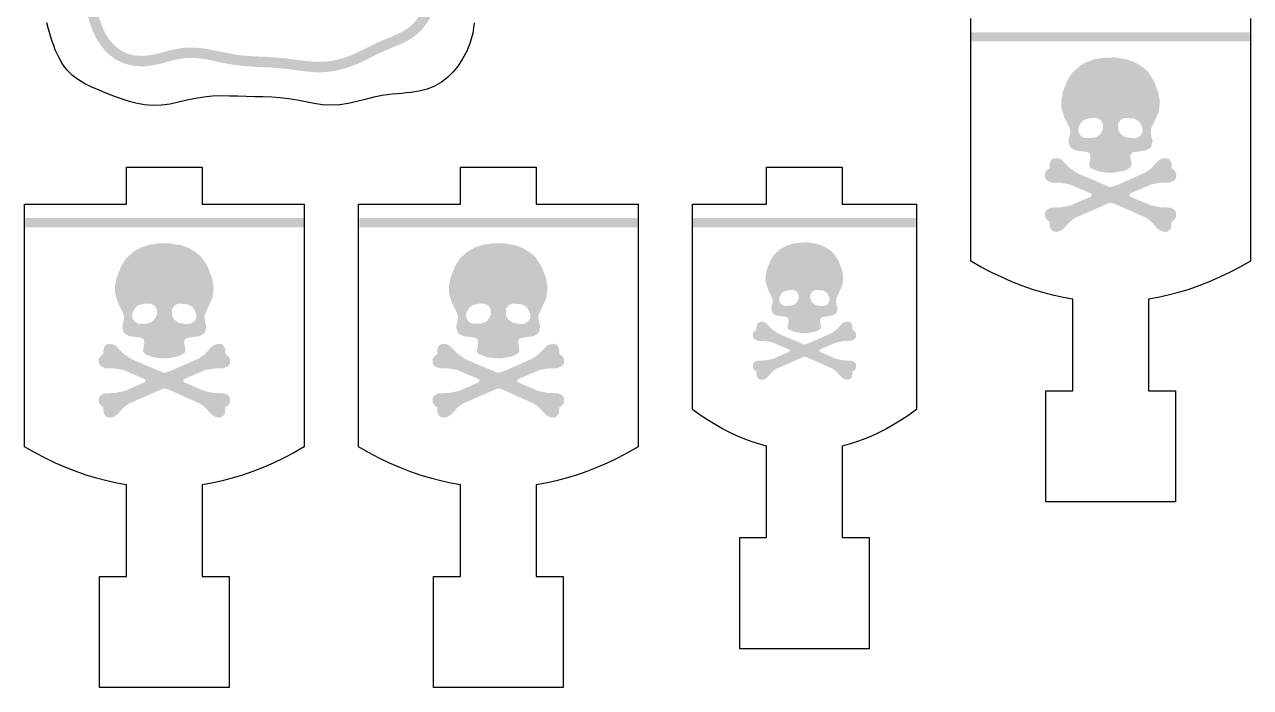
# Model space of a CAD drawing. Header units: millimetres. Extents: x 6 to 126, y 130 to 351.
# Drawn here: x 55 to 121, y 139 to 174.7 of the extents above; entities that cross this region are included whole.
import ezdxf

# ---------------------------------------------------------------- set-up
doc = ezdxf.new("R2010")
doc.units = ezdxf.units.MM
doc.layers.add('CUT', color=1, linetype='Continuous')
doc.layers.add('RASTER', color=7, linetype='Continuous')

msp = doc.modelspace()

# ---------------------------------------------------------------- hatches: boundary and pattern name
at = {"layer": 'RASTER'}
for points in [[(85.364, 196.637), (84.808, 196.477), (84.262, 196.34), (83.725, 196.248), (83.187, 196.207), (82.639, 196.202), (82.08, 196.209), (81.514, 196.208), (81.223, 196.191), (80.935, 196.17), (80.408, 196.089), (79.927, 195.988), (79.483, 195.883), (79.058, 195.775), (78.637, 195.656), (78.209, 195.508), (77.777, 195.308), (77.356, 195.037), (76.971, 194.683), (76.653, 194.243), (76.43, 193.728), (76.324, 193.16), (76.335, 192.566), (76.441, 191.976), (76.523, 191.669), (76.598, 191.387), (76.728, 190.863), (76.804, 190.351), (76.829, 189.836), (76.816, 189.312), (76.788, 188.775), (76.766, 188.23), (76.76, 187.685), (76.765, 187.145), (76.762, 186.616), (76.729, 186.097), (76.653, 185.581), (76.532, 185.06), (76.382, 184.525), (76.236, 183.973), (76.133, 183.405), (76.108, 182.825), (76.174, 182.246), (76.313, 181.68), (76.49, 181.132), (76.661, 180.602), (76.792, 180.086), (76.864, 179.578), (76.879, 179.067), (76.849, 178.545), (76.8, 178.01), (76.754, 177.469), (76.727, 177.181), (76.706, 176.899), (76.64, 176.378), (76.54, 175.905), (76.394, 175.484), (76.198, 175.117), (75.957, 174.808), (75.678, 174.554), (75.373, 174.351), (75.048, 174.186), (74.707, 174.042), (74.348, 173.896), (73.968, 173.731), (73.562, 173.535), (73.121, 173.313), (72.629, 173.084), (72.367, 172.985), (72.104, 172.893), (71.589, 172.767), (71.085, 172.705), (70.577, 172.707), (70.057, 172.757), (69.522, 172.829), (68.978, 172.899), (68.429, 172.947), (67.884, 172.976), (67.348, 172.998), (66.821, 173.034), (66.298, 173.1), (65.772, 173.196), (65.234, 173.311), (64.681, 173.416), (64.113, 173.476), (63.535, 173.46), (62.974, 173.363), (62.678, 173.292), (62.401, 173.211), (61.874, 173.085), (61.379, 173.021), (60.919, 173.039), (60.5, 173.145), (60.126, 173.332), (59.803, 173.587), (59.532, 173.897), (59.313, 174.246), (59.137, 174.626), (58.995, 175.029), (58.879, 175.455), (58.785, 175.904), (58.72, 176.378), (58.698, 176.887), (58.713, 177.146), (58.735, 177.412), (58.818, 177.962), (58.916, 178.523), (58.998, 179.101), (59.026, 179.693), (58.974, 180.292), (58.84, 180.883), (58.653, 181.459), (58.46, 182.014), (58.305, 182.551), (58.22, 183.074), (58.216, 183.594), (58.283, 184.125), (58.395, 184.674), (58.517, 185.238), (58.617, 185.813), (58.679, 186.39), (58.711, 186.96), (58.733, 187.519), (58.767, 188.071), (58.824, 188.622), (58.897, 189.181), (58.962, 189.753), (58.987, 190.34), (58.941, 190.935), (58.818, 191.527), (58.64, 192.104), (58.448, 192.662), (58.29, 193.201), (58.2, 193.724), (58.193, 194.242), (58.263, 194.769), (58.389, 195.313), (58.532, 195.875), (58.655, 196.451), (58.736, 197.032), (58.774, 197.608), (58.787, 198.175), (58.8, 198.731), (58.829, 199.283), (58.875, 199.839), (58.922, 200.407), (58.94, 200.988), (58.901, 201.579), (58.791, 202.168), (58.625, 202.747), (58.44, 203.308), (58.282, 203.849), (58.189, 204.373), (58.178, 204.89), (58.25, 205.413), (58.385, 205.954), (58.545, 206.514), (58.69, 207.09), (58.789, 207.673), (58.834, 208.256), (58.84, 208.829), (58.832, 209.391), (58.833, 209.941), (58.849, 210.207), (58.868, 210.463), (58.943, 210.96), (59.04, 211.418), (59.143, 211.851), (59.247, 212.264), (59.36, 212.663), (59.493, 213.049), (59.664, 213.421), (59.887, 213.769), (60.171, 214.077), (60.515, 214.328), (60.916, 214.501), (61.366, 214.585), (61.858, 214.575), (62.39, 214.478), (62.668, 214.403), (62.957, 214.326), (63.532, 214.185), (64.12, 214.101), (64.705, 214.078), (65.278, 214.096), (65.839, 214.125), (66.392, 214.144), (66.947, 214.146), (67.51, 214.141), (68.085, 214.154), (68.668, 214.208), (69.25, 214.316), (69.823, 214.465), (70.379, 214.621), (70.917, 214.744), (71.438, 214.8), (71.955, 214.772), (72.482, 214.662), (73.027, 214.494), (73.592, 214.309), (74.173, 214.15), (74.764, 214.053), (75.354, 214.027), (75.934, 214.056), (76.499, 214.108), (77.054, 214.155), (77.606, 214.184), (78.163, 214.197), (78.731, 214.214), (79.308, 214.259), (79.888, 214.347), (80.462, 214.474), (81.021, 214.614), (81.562, 214.729), (82.087, 214.785), (82.604, 214.76), (83.13, 214.654), (83.672, 214.485), (84.235, 214.292), (84.815, 214.121), (85.408, 214.012), (86.003, 213.982), (86.588, 214.019), (87.158, 214.091), (87.715, 214.166), (88.265, 214.222), (88.817, 214.254), (89.378, 214.277), (89.949, 214.313), (90.526, 214.381), (91.099, 214.484), (91.661, 214.604), (92.206, 214.708), (92.734, 214.761), (93.254, 214.74), (93.779, 214.64), (94.32, 214.473), (94.879, 214.277), (95.445, 214.1), (95.735, 214.021), (96.015, 213.962), (96.527, 213.877), (97, 213.822), (97.435, 213.77), (97.834, 213.696), (98.198, 213.582), (98.527, 213.421), (98.822, 213.21), (99.084, 212.951), (99.316, 212.644), (99.523, 212.293), (99.714, 211.899), (99.893, 211.465), (100.061, 210.989), (100.204, 210.472), (100.252, 210.199), (100.291, 209.934), (100.308, 209.42), (100.258, 208.919), (100.139, 208.41), (99.968, 207.885), (99.779, 207.343), (99.614, 206.783), (99.512, 206.21), (99.494, 205.632), (99.553, 205.063), (99.659, 204.509), (99.777, 203.971), (99.878, 203.444), (99.946, 202.922), (99.984, 202.396), (100.006, 201.861), (100.032, 201.317), (100.076, 200.772), (100.099, 200.484), (100.125, 200.2), (100.137, 199.67), (100.091, 199.181), (99.975, 198.74), (99.786, 198.353), (99.533, 198.026), (99.228, 197.764), (98.887, 197.565), (98.524, 197.419), (98.148, 197.31), (97.759, 197.215), (97.354, 197.111), (96.929, 196.981), (96.478, 196.823), (96.664, 196.294), (97.105, 196.449), (97.506, 196.572), (97.895, 196.671), (98.293, 196.768), (98.708, 196.889), (99.135, 197.062), (99.554, 197.309), (99.94, 197.641), (100.263, 198.058), (100.501, 198.545), (100.643, 199.084), (100.697, 199.65), (100.685, 200.226), (100.657, 200.531), (100.635, 200.817), (100.591, 201.353), (100.566, 201.885), (100.544, 202.427), (100.504, 202.978), (100.431, 203.533), (100.326, 204.083), (100.208, 204.622), (100.107, 205.145), (100.054, 205.652), (100.069, 206.151), (100.159, 206.654), (100.312, 207.171), (100.499, 207.706), (100.679, 208.259), (100.811, 208.827), (100.868, 209.402), (100.85, 209.974), (100.805, 210.288), (100.748, 210.604), (100.595, 211.157), (100.417, 211.664), (100.225, 212.128), (100.017, 212.557), (99.782, 212.956), (99.506, 213.319), (99.184, 213.639), (98.814, 213.902), (98.405, 214.103), (97.969, 214.239), (97.52, 214.324), (97.066, 214.378), (96.606, 214.432), (96.115, 214.514), (95.866, 214.565), (95.606, 214.637), (95.056, 214.809), (94.495, 215.006), (93.914, 215.183), (93.319, 215.297), (92.718, 215.321), (92.126, 215.262), (91.55, 215.153), (90.991, 215.034), (90.443, 214.935), (89.899, 214.871), (89.349, 214.837), (88.789, 214.814), (88.221, 214.78), (87.65, 214.723), (87.086, 214.647), (86.535, 214.577), (85.999, 214.542), (85.473, 214.568), (84.946, 214.666), (84.405, 214.826), (83.847, 215.018), (83.269, 215.197), (82.673, 215.316), (82.07, 215.345), (81.474, 215.283), (80.895, 215.16), (80.333, 215.019), (79.785, 214.898), (79.245, 214.816), (78.701, 214.774), (78.148, 214.757), (77.585, 214.744), (77.016, 214.714), (76.45, 214.666), (75.894, 214.615), (75.353, 214.588), (74.822, 214.611), (74.293, 214.698), (73.753, 214.845), (73.197, 215.028), (72.621, 215.205), (72.027, 215.327), (71.424, 215.36), (70.824, 215.297), (70.241, 215.164), (69.677, 215.006), (69.128, 214.863), (68.59, 214.763), (68.052, 214.713), (67.506, 214.701), (66.948, 214.706), (66.382, 214.704), (65.815, 214.685), (65.255, 214.656), (64.707, 214.639), (64.171, 214.66), (63.639, 214.736), (63.094, 214.87), (62.813, 214.944), (62.505, 215.027), (61.915, 215.132), (61.321, 215.144), (60.753, 215.038), (60.238, 214.815), (59.799, 214.496), (59.444, 214.112), (59.173, 213.691), (58.973, 213.259), (58.825, 212.831), (58.706, 212.409), (58.598, 211.985), (58.493, 211.541), (58.392, 211.059), (58.312, 210.533), (58.29, 210.244), (58.273, 209.953), (58.272, 209.387), (58.28, 208.828), (58.274, 208.28), (58.233, 207.742), (58.142, 207.205), (58.004, 206.66), (57.843, 206.099), (57.7, 205.519), (57.619, 204.922), (57.631, 204.318), (57.737, 203.721), (57.905, 203.142), (58.089, 202.582), (58.245, 202.039), (58.345, 201.508), (58.38, 200.978), (58.363, 200.439), (58.317, 199.885), (58.27, 199.321), (58.24, 198.752), (58.227, 198.187), (58.214, 197.633), (58.178, 197.089), (58.103, 196.549), (57.986, 196.003), (57.844, 195.445), (57.712, 194.869), (57.633, 194.275), (57.642, 193.672), (57.744, 193.074), (57.914, 192.492), (58.107, 191.93), (58.275, 191.386), (58.386, 190.856), (58.426, 190.331), (58.404, 189.797), (58.341, 189.249), (58.267, 188.687), (58.208, 188.117), (58.173, 187.548), (58.151, 186.986), (58.12, 186.436), (58.062, 185.891), (57.967, 185.345), (57.847, 184.789), (57.73, 184.217), (57.656, 183.627), (57.661, 183.027), (57.758, 182.428), (57.926, 181.844), (58.122, 181.28), (58.3, 180.734), (58.42, 180.205), (58.466, 179.682), (58.44, 179.154), (58.363, 178.611), (58.265, 178.052), (58.179, 177.483), (58.154, 177.185), (58.137, 176.882), (58.162, 176.329), (58.233, 175.809), (58.334, 175.324), (58.46, 174.862), (58.618, 174.415), (58.821, 173.979), (59.083, 173.562), (59.417, 173.18), (59.826, 172.858), (60.306, 172.619), (60.84, 172.485), (61.404, 172.461), (61.976, 172.534), (62.54, 172.669), (62.822, 172.75), (63.083, 172.814), (63.591, 172.903), (64.091, 172.916), (64.599, 172.862), (65.123, 172.762), (65.662, 172.647), (66.213, 172.546), (66.767, 172.477), (67.317, 172.439), (67.858, 172.416), (68.389, 172.388), (68.917, 172.341), (69.449, 172.274), (69.992, 172.2), (70.549, 172.147), (71.118, 172.146), (71.69, 172.216), (72.255, 172.353), (72.559, 172.458), (72.853, 172.57), (73.364, 172.808), (73.81, 173.032), (74.202, 173.221), (74.565, 173.38), (74.921, 173.524), (75.285, 173.678), (75.657, 173.868), (76.024, 174.114), (76.368, 174.428), (76.668, 174.813), (76.907, 175.26), (77.08, 175.755), (77.193, 176.285), (77.263, 176.838), (77.286, 177.135), (77.312, 177.42), (77.358, 177.96), (77.408, 178.503), (77.439, 179.059), (77.423, 179.626), (77.341, 180.195), (77.199, 180.757), (77.023, 181.304), (76.852, 181.834), (76.725, 182.346), (76.669, 182.845), (76.69, 183.342), (76.783, 183.851), (76.923, 184.378), (77.075, 184.921), (77.203, 185.477), (77.286, 186.038), (77.322, 186.597), (77.326, 187.146), (77.321, 187.684), (77.326, 188.216), (77.348, 188.749), (77.376, 189.29), (77.389, 189.843), (77.362, 190.406), (77.278, 190.972), (77.141, 191.525), (77.065, 191.814), (76.989, 192.091), (76.893, 192.623), (76.883, 193.115), (76.966, 193.565), (77.14, 193.966), (77.39, 194.31), (77.699, 194.594), (78.047, 194.817), (78.418, 194.988), (78.805, 195.122), (79.203, 195.234), (79.616, 195.338), (80.049, 195.442), (80.507, 195.538), (81.004, 195.613), (81.26, 195.632), (81.526, 195.648), (82.077, 195.649), (82.638, 195.641), (83.211, 195.647), (83.794, 195.692), (84.378, 195.791), (84.953, 195.936), (85.518, 196.098)], [(106, 174.3), (121, 174.3), (121, 173.8), (106, 173.8)], [(55, 164.3), (70, 164.3), (70, 163.8), (55, 163.8)], [(73, 164.3), (88, 164.3), (88, 163.8), (73, 163.8)], [(91, 164.3), (103, 164.3), (103, 163.8), (91, 163.8)]]:
    msp.add_hatch(color=7, dxfattribs=at).paths.add_polyline_path(points)
h = msp.add_hatch(color=7, dxfattribs=at)
h.paths.add_polyline_path([(113.19, 172.93), (113.746, 172.94), (114.418, 172.824), (114.829, 172.669), (115.255, 172.406), (115.501, 172.185), (115.83, 171.678), (116.069, 171.055), (116.158, 170.553), (116.094, 170.002), (115.683, 169.109), (115.665, 168.831), (115.764, 168.412), (115.69, 168.142), (115.567, 168.019), (115.38, 167.935), (114.659, 167.819), (114.558, 167.649), (114.632, 167.182), (114.59, 167.027), (114.278, 166.847), (113.672, 166.739), (113.303, 166.739), (112.877, 166.805), (112.466, 166.96), (112.368, 167.059), (112.343, 167.157), (112.417, 167.551), (112.385, 167.765), (112.228, 167.854), (111.615, 167.93), (111.342, 168.075), (111.236, 168.338), (111.253, 168.592), (111.335, 168.855), (111.295, 169.136), (110.997, 169.724), (110.842, 170.258), (110.842, 170.676), (110.931, 171.104), (111.17, 171.702), (111.426, 172.111), (111.854, 172.495), (112.252, 172.711), (112.678, 172.851)])
h.paths.add_polyline_path([(112.449, 169.684), (112.097, 169.593), (111.942, 169.478), (111.787, 169.214), (111.755, 169.03), (111.809, 168.838), (111.918, 168.7), (112.112, 168.599), (112.54, 168.609), (112.752, 168.668), (112.941, 168.799), (113.096, 169.086), (113.092, 169.357), (112.976, 169.561), (112.772, 169.677)], flags=0)
h.paths.add_polyline_path([(114.246, 169.684), (114.059, 169.601), (113.904, 169.387), (113.904, 169.062), (114.034, 168.823), (114.297, 168.644), (114.681, 168.585), (114.888, 168.599), (115.107, 168.725), (115.208, 168.919), (115.223, 169.101), (115.082, 169.429), (114.927, 169.569), (114.74, 169.652)], flags=0)
h.paths.add_polyline_path([(110.459, 167.517), (110.678, 167.509), (110.867, 167.428), (111.303, 166.978), (111.714, 166.7), (113.475, 165.952), (113.886, 166.082), (115.368, 166.741), (115.697, 166.978), (116.076, 167.386), (116.214, 167.47), (116.428, 167.526), (116.65, 167.477), (116.78, 167.263), (116.788, 166.975), (116.952, 166.845), (117.036, 166.707), (117.034, 166.454), (116.928, 166.313), (116.652, 166.195), (116.231, 166.198), (115.725, 166.114), (114.551, 165.614), (114.509, 165.533), (114.568, 165.445), (115.651, 164.977), (116.182, 164.869), (116.733, 164.854), (116.928, 164.753), (117.034, 164.613), (117.034, 164.362), (116.952, 164.222), (116.788, 164.091), (116.748, 163.712), (116.561, 163.555), (116.428, 163.54), (116.214, 163.597), (116.052, 163.705), (115.673, 164.113), (115.417, 164.3), (113.665, 165.083), (113.451, 165.115), (111.583, 164.3), (111.327, 164.113), (110.948, 163.705), (110.786, 163.597), (110.572, 163.54), (110.353, 163.592), (110.22, 163.803), (110.212, 164.091), (110.048, 164.222), (109.966, 164.362), (109.966, 164.613), (110.072, 164.753), (110.267, 164.854), (110.818, 164.869), (111.349, 164.977), (112.432, 165.445), (112.491, 165.533), (112.449, 165.614), (111.275, 166.114), (110.769, 166.198), (110.348, 166.195), (110.072, 166.313), (109.966, 166.454), (109.964, 166.707), (110.048, 166.845), (110.212, 166.975), (110.203, 167.157), (110.276, 167.403)])
h = msp.add_hatch(color=7, dxfattribs=at)
h.paths.add_polyline_path([(62.19, 162.93), (62.746, 162.94), (63.418, 162.824), (63.829, 162.669), (64.255, 162.406), (64.501, 162.185), (64.83, 161.678), (65.069, 161.055), (65.158, 160.553), (65.094, 160.002), (64.683, 159.109), (64.665, 158.831), (64.764, 158.412), (64.69, 158.142), (64.567, 158.019), (64.38, 157.935), (63.659, 157.819), (63.558, 157.649), (63.632, 157.182), (63.59, 157.027), (63.278, 156.847), (62.672, 156.739), (62.303, 156.739), (61.877, 156.805), (61.466, 156.96), (61.368, 157.059), (61.343, 157.157), (61.417, 157.551), (61.385, 157.765), (61.228, 157.854), (60.615, 157.93), (60.342, 158.075), (60.236, 158.338), (60.253, 158.592), (60.335, 158.855), (60.295, 159.136), (59.997, 159.724), (59.842, 160.258), (59.842, 160.676), (59.931, 161.104), (60.17, 161.702), (60.426, 162.111), (60.854, 162.495), (61.252, 162.711), (61.678, 162.851)])
h.paths.add_polyline_path([(61.449, 159.684), (61.097, 159.593), (60.942, 159.478), (60.787, 159.214), (60.755, 159.03), (60.809, 158.838), (60.918, 158.7), (61.112, 158.599), (61.54, 158.609), (61.752, 158.668), (61.941, 158.799), (62.096, 159.086), (62.092, 159.357), (61.976, 159.561), (61.772, 159.677)], flags=0)
h.paths.add_polyline_path([(63.246, 159.684), (63.059, 159.601), (62.904, 159.387), (62.904, 159.062), (63.034, 158.823), (63.297, 158.644), (63.681, 158.585), (63.888, 158.599), (64.107, 158.725), (64.208, 158.919), (64.223, 159.101), (64.082, 159.429), (63.927, 159.569), (63.74, 159.652)], flags=0)
h.paths.add_polyline_path([(59.459, 157.517), (59.678, 157.509), (59.867, 157.428), (60.303, 156.978), (60.714, 156.7), (62.475, 155.952), (62.886, 156.082), (64.368, 156.741), (64.697, 156.978), (65.076, 157.386), (65.214, 157.47), (65.428, 157.526), (65.65, 157.477), (65.78, 157.263), (65.788, 156.975), (65.952, 156.845), (66.036, 156.707), (66.034, 156.454), (65.928, 156.313), (65.652, 156.195), (65.231, 156.198), (64.725, 156.114), (63.551, 155.614), (63.509, 155.533), (63.568, 155.445), (64.651, 154.977), (65.182, 154.869), (65.733, 154.854), (65.928, 154.753), (66.034, 154.613), (66.034, 154.362), (65.952, 154.222), (65.788, 154.091), (65.748, 153.712), (65.561, 153.555), (65.428, 153.54), (65.214, 153.597), (65.052, 153.705), (64.673, 154.113), (64.417, 154.3), (62.665, 155.083), (62.451, 155.115), (60.583, 154.3), (60.327, 154.113), (59.948, 153.705), (59.786, 153.597), (59.572, 153.54), (59.353, 153.592), (59.22, 153.803), (59.212, 154.091), (59.048, 154.222), (58.966, 154.362), (58.966, 154.613), (59.072, 154.753), (59.267, 154.854), (59.818, 154.869), (60.349, 154.977), (61.432, 155.445), (61.491, 155.533), (61.449, 155.614), (60.275, 156.114), (59.769, 156.198), (59.348, 156.195), (59.072, 156.313), (58.966, 156.454), (58.964, 156.707), (59.048, 156.845), (59.212, 156.975), (59.203, 157.157), (59.276, 157.403)])
h = msp.add_hatch(color=7, dxfattribs=at)
h.paths.add_polyline_path([(80.19, 162.93), (80.746, 162.94), (81.418, 162.824), (81.829, 162.669), (82.255, 162.406), (82.501, 162.185), (82.83, 161.678), (83.069, 161.055), (83.158, 160.553), (83.094, 160.002), (82.683, 159.109), (82.665, 158.831), (82.764, 158.412), (82.69, 158.142), (82.567, 158.019), (82.38, 157.935), (81.659, 157.819), (81.558, 157.649), (81.632, 157.182), (81.59, 157.027), (81.278, 156.847), (80.672, 156.739), (80.303, 156.739), (79.877, 156.805), (79.466, 156.96), (79.368, 157.059), (79.343, 157.157), (79.417, 157.551), (79.385, 157.765), (79.228, 157.854), (78.615, 157.93), (78.342, 158.075), (78.236, 158.338), (78.253, 158.592), (78.335, 158.855), (78.295, 159.136), (77.997, 159.724), (77.842, 160.258), (77.842, 160.676), (77.931, 161.104), (78.17, 161.702), (78.426, 162.111), (78.854, 162.495), (79.252, 162.711), (79.678, 162.851)])
h.paths.add_polyline_path([(79.449, 159.684), (79.097, 159.593), (78.942, 159.478), (78.787, 159.214), (78.755, 159.03), (78.809, 158.838), (78.918, 158.7), (79.112, 158.599), (79.54, 158.609), (79.752, 158.668), (79.941, 158.799), (80.096, 159.086), (80.092, 159.357), (79.976, 159.561), (79.772, 159.677)], flags=0)
h.paths.add_polyline_path([(81.246, 159.684), (81.059, 159.601), (80.904, 159.387), (80.904, 159.062), (81.034, 158.823), (81.297, 158.644), (81.681, 158.585), (81.888, 158.599), (82.107, 158.725), (82.208, 158.919), (82.223, 159.101), (82.082, 159.429), (81.927, 159.569), (81.74, 159.652)], flags=0)
h.paths.add_polyline_path([(77.459, 157.517), (77.678, 157.509), (77.867, 157.428), (78.303, 156.978), (78.714, 156.7), (80.475, 155.952), (80.886, 156.082), (82.368, 156.741), (82.697, 156.978), (83.076, 157.386), (83.214, 157.47), (83.428, 157.526), (83.65, 157.477), (83.78, 157.263), (83.788, 156.975), (83.952, 156.845), (84.036, 156.707), (84.034, 156.454), (83.928, 156.313), (83.652, 156.195), (83.231, 156.198), (82.725, 156.114), (81.551, 155.614), (81.509, 155.533), (81.568, 155.445), (82.651, 154.977), (83.182, 154.869), (83.733, 154.854), (83.928, 154.753), (84.034, 154.613), (84.034, 154.362), (83.952, 154.222), (83.788, 154.091), (83.748, 153.712), (83.561, 153.555), (83.428, 153.54), (83.214, 153.597), (83.052, 153.705), (82.673, 154.113), (82.417, 154.3), (80.665, 155.083), (80.451, 155.115), (78.583, 154.3), (78.327, 154.113), (77.948, 153.705), (77.786, 153.597), (77.572, 153.54), (77.353, 153.592), (77.22, 153.803), (77.212, 154.091), (77.048, 154.222), (76.966, 154.362), (76.966, 154.613), (77.072, 154.753), (77.267, 154.854), (77.818, 154.869), (78.349, 154.977), (79.432, 155.445), (79.491, 155.533), (79.449, 155.614), (78.275, 156.114), (77.769, 156.198), (77.348, 156.195), (77.072, 156.313), (76.966, 156.454), (76.964, 156.707), (77.048, 156.845), (77.212, 156.975), (77.203, 157.157), (77.276, 157.403)])
h = msp.add_hatch(color=7, dxfattribs=at)
h.paths.add_polyline_path([(96.756, 162.972), (97.194, 162.98), (97.723, 162.889), (98.046, 162.767), (98.381, 162.56), (98.575, 162.385), (98.835, 161.986), (99.022, 161.496), (99.092, 161.101), (99.042, 160.667), (98.718, 159.964), (98.705, 159.745), (98.782, 159.416), (98.724, 159.203), (98.627, 159.106), (98.48, 159.04), (97.912, 158.949), (97.833, 158.815), (97.891, 158.447), (97.858, 158.325), (97.612, 158.184), (97.136, 158.098), (96.845, 158.098), (96.51, 158.151), (96.186, 158.273), (96.109, 158.35), (96.09, 158.428), (96.148, 158.738), (96.122, 158.906), (95.998, 158.976), (95.516, 159.036), (95.301, 159.15), (95.218, 159.357), (95.231, 159.557), (95.295, 159.764), (95.264, 159.985), (95.03, 160.448), (94.908, 160.868), (94.908, 161.198), (94.978, 161.535), (95.165, 162.006), (95.367, 162.327), (95.704, 162.629), (96.018, 162.8), (96.353, 162.91)])
h.paths.add_polyline_path([(96.173, 160.417), (95.896, 160.345), (95.774, 160.254), (95.652, 160.047), (95.627, 159.902), (95.669, 159.751), (95.754, 159.642), (95.907, 159.563), (96.245, 159.571), (96.411, 159.617), (96.56, 159.72), (96.682, 159.946), (96.678, 160.159), (96.587, 160.32), (96.427, 160.411)], flags=0)
h.paths.add_polyline_path([(97.587, 160.417), (97.44, 160.351), (97.318, 160.183), (97.318, 159.927), (97.42, 159.739), (97.628, 159.598), (97.93, 159.551), (98.093, 159.563), (98.265, 159.662), (98.344, 159.815), (98.356, 159.958), (98.246, 160.216), (98.124, 160.326), (97.976, 160.392)], flags=0)
h.paths.add_polyline_path([(94.606, 158.71), (94.778, 158.705), (94.927, 158.641), (95.27, 158.286), (95.594, 158.067), (96.981, 157.478), (97.304, 157.581), (98.47, 158.1), (98.73, 158.286), (99.028, 158.608), (99.137, 158.674), (99.305, 158.718), (99.48, 158.679), (99.582, 158.511), (99.588, 158.284), (99.718, 158.182), (99.784, 158.073), (99.782, 157.874), (99.698, 157.763), (99.482, 157.67), (99.15, 157.672), (98.751, 157.606), (97.827, 157.213), (97.794, 157.149), (97.841, 157.079), (98.693, 156.711), (99.112, 156.626), (99.545, 156.614), (99.698, 156.535), (99.782, 156.425), (99.782, 156.227), (99.718, 156.117), (99.588, 156.014), (99.557, 155.716), (99.41, 155.592), (99.305, 155.58), (99.137, 155.625), (99.009, 155.71), (98.711, 156.031), (98.509, 156.179), (97.13, 156.795), (96.961, 156.82), (95.491, 156.179), (95.289, 156.031), (94.991, 155.71), (94.863, 155.625), (94.695, 155.58), (94.522, 155.621), (94.418, 155.787), (94.412, 156.014), (94.282, 156.117), (94.218, 156.227), (94.218, 156.425), (94.302, 156.535), (94.455, 156.614), (94.888, 156.626), (95.307, 156.711), (96.159, 157.079), (96.206, 157.149), (96.173, 157.213), (95.249, 157.606), (94.85, 157.672), (94.518, 157.67), (94.302, 157.763), (94.218, 157.874), (94.216, 158.073), (94.282, 158.182), (94.412, 158.284), (94.404, 158.428), (94.462, 158.621)])

# ---------------------------------------------------------------- linework, layer by layer
at = {"layer": 'CUT'}
for points in [[(79.188, 174.807), (79.162, 174.529), (79.124, 174.253), (79.057, 173.997), (78.984, 173.743), (78.89, 173.511), (78.793, 173.28), (78.572, 172.867), (78.326, 172.494), (78.057, 172.158), (77.76, 171.861), (77.43, 171.605), (77.065, 171.394), (76.666, 171.232), (76.233, 171.12), (76.005, 171.087), (75.777, 171.051), (75.535, 171.032), (75.295, 171.006), (75.039, 170.989), (74.785, 170.959), (74.513, 170.932), (74.237, 170.887), (73.784, 170.799), (73.328, 170.684), (72.87, 170.562), (72.411, 170.457), (71.95, 170.388), (71.488, 170.367), (71.027, 170.396), (70.567, 170.463), (70.109, 170.551), (69.652, 170.641), (69.197, 170.718), (68.741, 170.771), (68.285, 170.802), (67.829, 170.817), (67.372, 170.825), (66.914, 170.835), (66.457, 170.849), (66, 170.863), (65.544, 170.868), (65.089, 170.853), (64.634, 170.808), (64.179, 170.733), (63.723, 170.634), (63.265, 170.526), (62.806, 170.432), (62.345, 170.37), (61.884, 170.357), (61.422, 170.395), (60.959, 170.477), (60.672, 170.553), (60.388, 170.633), (60.126, 170.727), (59.87, 170.817), (59.635, 170.913), (59.403, 170.999), (59.19, 171.09), (58.98, 171.17), (58.581, 171.341), (58.212, 171.521), (57.867, 171.726), (57.55, 171.968), (57.265, 172.252), (57.016, 172.579), (56.802, 172.948), (56.617, 173.355), (56.538, 173.576), (56.453, 173.798), (56.38, 174.038), (56.3, 174.281), (56.231, 174.543), (56.158, 174.809)], [(121.04, 175.04), (121.04, 161.977), (120.469, 161.654), (119.918, 161.366), (119.367, 161.102), (118.815, 160.862), (118.264, 160.645), (117.712, 160.452), (117.161, 160.283), (116.609, 160.137), (116.058, 160.015), (115.54, 159.923), (115.54, 154.996), (116.99, 154.996), (116.99, 149.016), (110.01, 149.016), (110.01, 154.996), (111.46, 154.996), (111.46, 159.923), (110.942, 160.015), (110.391, 160.137), (109.839, 160.283), (109.288, 160.452), (108.736, 160.645), (108.185, 160.862), (107.633, 161.102), (107.082, 161.366), (106.531, 161.654), (105.96, 161.977), (105.96, 175.04)]]:
    msp.add_lwpolyline(points, dxfattribs=at)
for points in [[(60.46, 167.04), (64.54, 167.04), (64.54, 165.04), (70.04, 165.04), (70.04, 151.977), (69.469, 151.654), (68.918, 151.366), (68.367, 151.102), (67.815, 150.862), (67.264, 150.645), (66.712, 150.452), (66.161, 150.283), (65.609, 150.137), (65.058, 150.015), (64.54, 149.923), (64.54, 144.996), (65.99, 144.996), (65.99, 139.016), (59.01, 139.016), (59.01, 144.996), (60.46, 144.996), (60.46, 149.923), (59.942, 150.015), (59.391, 150.137), (58.839, 150.283), (58.288, 150.452), (57.736, 150.645), (57.185, 150.862), (56.633, 151.102), (56.082, 151.366), (55.531, 151.654), (54.96, 151.977), (54.96, 165.04), (60.46, 165.04)], [(78.46, 167.04), (82.54, 167.04), (82.54, 165.04), (88.04, 165.04), (88.04, 151.977), (87.469, 151.654), (86.918, 151.366), (86.367, 151.102), (85.815, 150.862), (85.264, 150.645), (84.712, 150.452), (84.161, 150.283), (83.609, 150.137), (83.058, 150.015), (82.54, 149.923), (82.54, 144.996), (83.99, 144.996), (83.99, 139.016), (77.01, 139.016), (77.01, 144.996), (78.46, 144.996), (78.46, 149.923), (77.942, 150.015), (77.391, 150.137), (76.839, 150.283), (76.288, 150.452), (75.736, 150.645), (75.185, 150.862), (74.633, 151.102), (74.082, 151.366), (73.531, 151.654), (72.96, 151.977), (72.96, 165.04), (78.46, 165.04)], [(94.96, 167.04), (99.04, 167.04), (99.04, 165.04), (103.04, 165.04), (103.04, 153.979), (102.623, 153.683), (102.221, 153.419), (101.82, 153.173), (101.419, 152.948), (101.018, 152.742), (100.616, 152.555), (100.215, 152.389), (99.813, 152.241), (99.411, 152.114), (99.04, 152.014), (99.04, 147.084), (100.49, 147.084), (100.49, 141.104), (93.51, 141.104), (93.51, 147.084), (94.96, 147.084), (94.96, 152.014), (94.589, 152.114), (94.187, 152.241), (93.785, 152.389), (93.384, 152.555), (92.982, 152.742), (92.581, 152.948), (92.18, 153.173), (91.779, 153.419), (91.377, 153.683), (90.96, 153.979), (90.96, 165.04), (94.96, 165.04)]]:
    msp.add_lwpolyline(points, close=True, dxfattribs=at)

doc.saveas('drawing.dxf')
